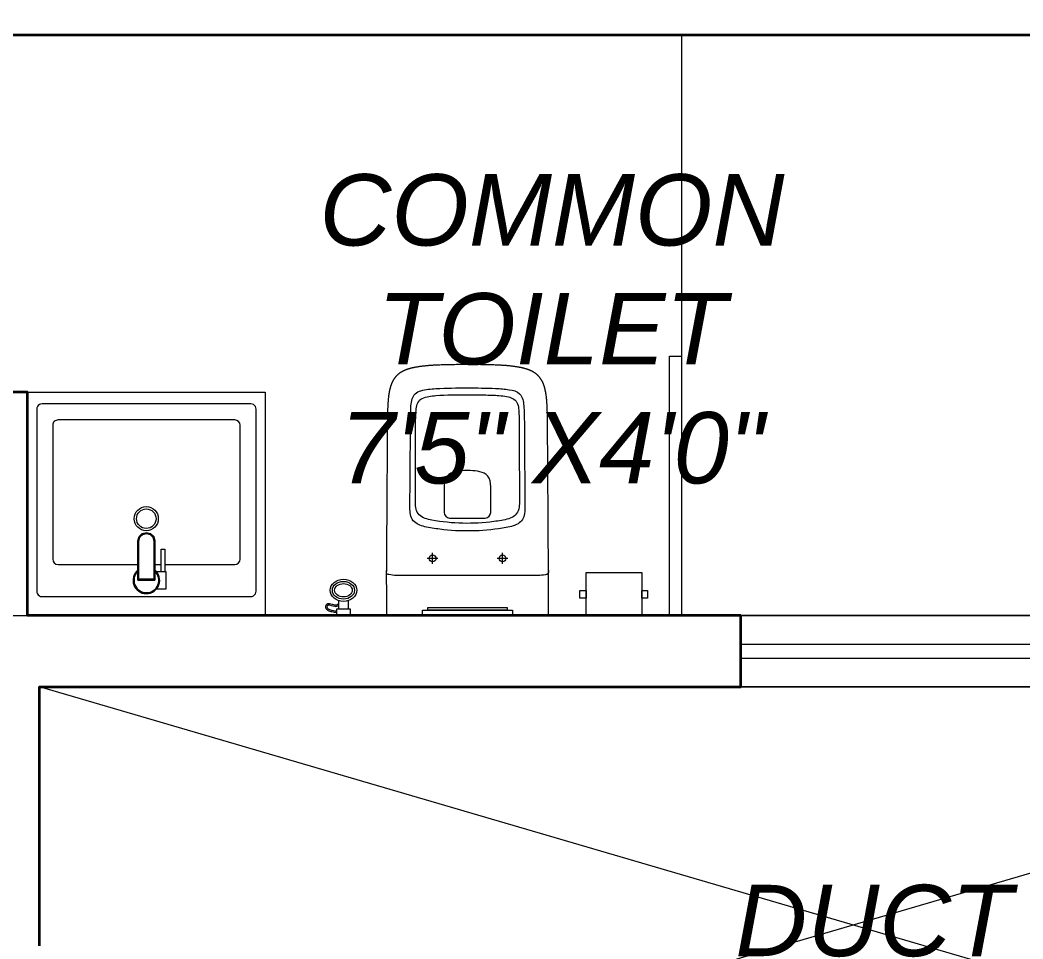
# Model space of a CAD drawing. Header units: millimetres. Extents: x 0 to 125073, y 0 to 71249.
# Drawn here: x 66339 to 68447, y 37194 to 39126 of the extents above; entities that cross this region are included whole.
import ezdxf
from ezdxf.lldxf.tags import DXFTag

# ---------------------------------------------------------------- set-up
doc = ezdxf.new("R2010")
doc.units = ezdxf.units.MM
doc.linetypes.add('DASH', pattern=[1, 0.5, -0.5])
doc.layers.add('DA_BUILDING LINE', color=7, linetype='Continuous', lineweight=9, true_color=0xdb0000)
doc.layers.add('DA_FURNITURE', color=7, linetype='Continuous', lineweight=5, true_color=0x666666)
for name, color, linetype, lineweight in [('DA_CARPET AREA RERA', 30, 'Continuous', 9), ('DA_DOTTED LINES', 8, 'DASH', 5), ('DA_TEXT IN SQ.FT', 193, 'Continuous', 9), ('DA_WALL', 7, 'Continuous', 35), ('DA_WINDOW', 4, 'Continuous', 9)]:
    doc.layers.add(name, color=color, linetype=linetype, lineweight=lineweight)
doc.styles.get("Standard").update_dxf_attribs({"font": 'arial.ttf'})
tags = doc.linetypes.add('( Hidden )', pattern=[0.375, 0.25, -0.125]).pattern_tags.tags
tags[6:7] = [DXFTag(74, 4), DXFTag(75, 0), DXFTag(340, '0'), DXFTag(46, 1.0), DXFTag(50, 0.0), DXFTag(44, 0.0), DXFTag(45, 0.0)]
tags[4:5] = [DXFTag(74, 4), DXFTag(75, 0), DXFTag(340, '0'), DXFTag(46, 1.0), DXFTag(50, 0.0), DXFTag(44, 0.0), DXFTag(45, 0.0)]

# ---------------------------------------------------------------- blocks, each defined once
blk = doc.blocks.new('GSHGJSDFGJ')
at = {"layer": 'DA_BUILDING LINE', "linetype": '( Hidden )', "ltscale": 500}
blk.add_lwpolyline([(-27933.6, 82306.5), (-29713.6, 82306.5), (-29713.6, 78051.5), (-31518.6, 78051.5), (-31518.6, 79396.5), (-32288.6, 79396.5), (-32288.6, 78051.5), (-34663.6, 78051.5), (-34663.6, 77051.5)], dxfattribs=at)
blk = doc.blocks.new('A$C7B5F7F67-flat-2-flat-1-flat-2')
at = {"layer": 'DA_FURNITURE', "ltscale": 8}
for p, q in [((0.36, -0.0338), (0.0788, -0.0338)), ((0.0675, -0.045), (0.0675, -0.2128)), ((0.3713, -0.4163), (0.3713, -0.045)), ((0.0675, -0.2484), (0.0675, -0.2614)), ((0.0675, -0.2696), (0.0675, -0.4163)), ((0.0788, -0.4275), (0.36, -0.4275))]:
    blk.add_line(p, q, dxfattribs=at)
at = {"layer": 'DA_FURNITURE'}
for points in [[(0.0113, -0.4613), (0.3938, -0.4613), (0.3967, -0.4609), (0.3994, -0.4597), (0.4017, -0.458), (0.4035, -0.4556), (0.4046, -0.4529), (0.405, -0.45), (0.405, -0.0113), (0.4046, -0.0083), (0.4035, -0.0056), (0.4017, -0.0033), (0.3994, -0.0015), (0.3967, -0.0004), (0.3938, 0), (0.0113, 0), (0.0083, -0.0004), (0.0056, -0.0015), (0.0033, -0.0033), (0.0015, -0.0056), (0.0004, -0.0083), (0, -0.0113), (0, -0.45), (0.0004, -0.4529), (0.0015, -0.4556), (0.0033, -0.458), (0.0056, -0.4597), (0.0083, -0.4609)], [(0.1171, -0.2484), (0.0342, -0.2484), (0.0342, -0.2128), (0.1171, -0.2128), (0.126, -0.2152), (0.1325, -0.2217), (0.1349, -0.2306), (0.1325, -0.2395), (0.126, -0.246)], [(0.1171, -0.2463), (0.0363, -0.2463), (0.0363, -0.215), (0.1171, -0.215), (0.1249, -0.2171), (0.1307, -0.2228), (0.1327, -0.2306), (0.1307, -0.2384), (0.1249, -0.2442)], [(0.052, -0.2696), (0.052, -0.2614), (0.0997, -0.2614), (0.0997, -0.2696)]]:
    blk.add_lwpolyline(points, close=True, dxfattribs=at)
for points in [[(0.1171, -0.2128), (0.0342, -0.2128), (0.0342, -0.2484), (0.1171, -0.2484)], [(0.0163, -0.2523), (0.0163, -0.2523), (0.0163, -0.2724), (0.052, -0.2724), (0.052, -0.2524)]]:
    blk.add_lwpolyline(points, dxfattribs=at)
at = {"layer": 'DA_FURNITURE', "ltscale": 8}
for radius in [0.0253, 0.0205]:
    blk.add_circle((0.1637, -0.2304), radius, dxfattribs=at)
for centre, radius, start, end in [((0.0788, -0.045), 0.0113, 90, 180), ((0.36, -0.045), 0.0113, 360, 90), ((0.0342, -0.2306), 0.0281, 39.2551, 320.7449), ((0.0342, -0.2306), 0.026, 43.2723, 316.7277), ((0.0788, -0.4163), 0.0113, 180, 270), ((0.36, -0.4163), 0.0113, 270, 360)]:
    blk.add_arc(centre, radius, start, end, dxfattribs=at)
blk = doc.blocks.new('wc2')
at = {"layer": 'DA_FURNITURE'}
for p, q in [((-0.5973, -0.2609), (-0.6148, -0.2609)), ((-0.5973, -0.2814), (-0.6148, -0.2814))]:
    blk.add_line(p, q, dxfattribs=at)
for points in [[(-0.5758, 0.3562), (-0.5758, 0.3678), (-0.5921, 0.3678), (-0.5921, 0.3562)], [(-0.5384, 0.2388), (-0.5384, 0.3562), (-0.6288, 0.3562), (-0.6288, 0.2388)], [(-0.5758, 0.2257), (-0.5758, 0.2388), (-0.5921, 0.2388), (-0.5921, 0.2257)], [(-0.6288, -0.1808), (-0.6288, 0.0535), (-0.6288, 0.1121), (-0.6288, 0.1414), (-0.6288, 0.1561), (-0.6288, 0.1597), (-0.6288, 0.16), (-0.6288, 0.16), (-0.6288, 0.1601), (-0.6288, 0.1601), (-0.6288, 0.1601), (-0.6288, 0.1601), (-0.6287, 0.1601), (-0.6287, 0.1601), (-0.6285, 0.1601), (-0.6281, 0.1601), (-0.6277, 0.1601), (-0.6273, 0.1601), (-0.6269, 0.1601), (-0.6265, 0.1601), (-0.6261, 0.1601), (-0.6257, 0.1601), (-0.6253, 0.1601), (-0.6248, 0.1601), (-0.6244, 0.1601), (-0.624, 0.1601), (-0.6236, 0.1601), (-0.6231, 0.1601), (-0.6227, 0.1601), (-0.6223, 0.1601), (-0.6218, 0.1601), (-0.6214, 0.16), (-0.6209, 0.16), (-0.6205, 0.16), (-0.62, 0.16), (-0.6196, 0.16), (-0.6191, 0.16), (-0.6186, 0.16), (-0.6182, 0.16), (-0.6177, 0.16), (-0.6172, 0.16), (-0.6168, 0.16), (-0.6163, 0.16), (-0.6158, 0.16), (-0.6148, 0.16), (-0.6138, 0.16), (-0.6128, 0.16), (-0.6118, 0.16), (-0.6108, 0.16), (-0.6098, 0.16), (-0.6088, 0.16), (-0.6077, 0.16), (-0.6067, 0.16), (-0.6056, 0.16), (-0.6046, 0.16), (-0.6035, 0.16), (-0.6024, 0.16), (-0.6013, 0.16), (-0.6003, 0.16), (-0.5992, 0.16), (-0.5981, 0.16), (-0.597, 0.16), (-0.5958, 0.16), (-0.5947, 0.16), (-0.5936, 0.16), (-0.5925, 0.16), (-0.5914, 0.16), (-0.5902, 0.16), (-0.588, 0.16), (-0.5857, 0.16), (-0.5811, 0.16), (-0.5788, 0.16), (-0.5766, 0.16), (-0.5743, 0.16), (-0.572, 0.16), (-0.5709, 0.16), (-0.5698, 0.16), (-0.5687, 0.16), (-0.5675, 0.16), (-0.5664, 0.16), (-0.5653, 0.16), (-0.5642, 0.16), (-0.5631, 0.16), (-0.562, 0.16), (-0.5609, 0.16), (-0.5599, 0.16), (-0.5588, 0.16), (-0.5577, 0.16), (-0.5567, 0.16), (-0.5556, 0.16), (-0.5546, 0.16), (-0.5535, 0.16), (-0.5525, 0.16), (-0.5515, 0.16), (-0.5505, 0.16), (-0.5495, 0.16), (-0.5485, 0.16), (-0.5475, 0.16), (-0.5471, 0.16), (-0.5466, 0.16), (-0.5461, 0.16), (-0.5456, 0.16), (-0.5452, 0.16), (-0.5447, 0.16), (-0.5442, 0.16), (-0.5438, 0.16), (-0.5433, 0.16), (-0.5428, 0.16), (-0.5424, 0.16), (-0.5419, 0.16), (-0.5415, 0.16), (-0.541, 0.16), (-0.5406, 0.16), (-0.5402, 0.16), (-0.5397, 0.1599), (-0.5393, 0.1599), (-0.5389, 0.1599), (-0.5385, 0.1599), (-0.538, 0.1599), (-0.5376, 0.1599), (-0.5372, 0.1599), (-0.5368, 0.1599), (-0.5364, 0.1599), (-0.536, 0.1599), (-0.5356, 0.1599), (-0.5352, 0.1599), (-0.5348, 0.1599), (-0.5344, 0.1599), (-0.5343, 0.1599), (-0.5343, 0.1599), (-0.5343, 0.1599), (-0.5343, 0.1599), (-0.5343, 0.1599), (-0.5343, 0.1599), (-0.5342, 0.1599), (-0.5342, 0.1599), (-0.534, 0.1599), (-0.5333, 0.1599), (-0.5304, 0.1599), (-0.5276, 0.1599), (-0.5219, 0.1598), (-0.519, 0.1598), (-0.5183, 0.1598), (-0.5179, 0.1598), (-0.5178, 0.1598), (-0.5177, 0.1598), (-0.5177, 0.1598), (-0.5177, 0.1598), (-0.5177, 0.1598), (-0.5176, 0.1598), (-0.5176, 0.1598), (-0.5174, 0.1598), (-0.5167, 0.1598), (-0.5052, 0.1597), (-0.4938, 0.1596), (-0.4824, 0.1595), (-0.4709, 0.1594), (-0.4595, 0.1594), (-0.4138, 0.1591), (-0.4023, 0.1591), (-0.3909, 0.159), (-0.3852, 0.1589), (-0.3794, 0.1589), (-0.368, 0.1588), (-0.3451, 0.1587), (-0.3222, 0.1585), (-0.2993, 0.1583), (-0.2878, 0.1583), (-0.2763, 0.1582), (-0.2649, 0.1581), (-0.2534, 0.1581), (-0.252, 0.1581), (-0.2516, 0.1581), (-0.2515, 0.1581), (-0.2514, 0.1581), (-0.2514, 0.1581), (-0.2513, 0.1581), (-0.2513, 0.1581), (-0.251, 0.158), (-0.2495, 0.158), (-0.2467, 0.158), (-0.241, 0.158), (-0.2353, 0.158), (-0.2296, 0.1579), (-0.2267, 0.1579), (-0.2239, 0.1579), (-0.221, 0.1579), (-0.2182, 0.1578), (-0.2153, 0.1578), (-0.2124, 0.1577), (-0.2096, 0.1577), (-0.2067, 0.1576), (-0.2039, 0.1576), (-0.201, 0.1575), (-0.1982, 0.1574), (-0.1968, 0.1573), (-0.1953, 0.1573), (-0.1939, 0.1572), (-0.1925, 0.1572), (-0.1911, 0.1571), (-0.1896, 0.157), (-0.1882, 0.157), (-0.1868, 0.1569), (-0.1854, 0.1568), (-0.185, 0.1568), (-0.185, 0.1568), (-0.185, 0.1568), (-0.185, 0.1568), (-0.1849, 0.1568), (-0.1849, 0.1568), (-0.1848, 0.1568), (-0.1845, 0.1568), (-0.1831, 0.1567), (-0.1817, 0.1566), (-0.1804, 0.1565), (-0.179, 0.1564), (-0.1777, 0.1563), (-0.1763, 0.1562), (-0.1749, 0.1561), (-0.1736, 0.156), (-0.1722, 0.1558), (-0.1708, 0.1557), (-0.1695, 0.1555), (-0.1681, 0.1554), (-0.1668, 0.1552), (-0.1661, 0.1551), (-0.1654, 0.155), (-0.1647, 0.1549), (-0.164, 0.1548), (-0.1634, 0.1547), (-0.1627, 0.1546), (-0.162, 0.1545), (-0.1613, 0.1544), (-0.1607, 0.1542), (-0.16, 0.1541), (-0.1593, 0.154), (-0.1586, 0.1539), (-0.158, 0.1538), (-0.1573, 0.1536), (-0.1566, 0.1535), (-0.156, 0.1533), (-0.1553, 0.1532), (-0.1546, 0.1531), (-0.154, 0.1529), (-0.1536, 0.1528), (-0.1535, 0.1528), (-0.1534, 0.1528), (-0.1534, 0.1528), (-0.1533, 0.1528), (-0.1527, 0.1526), (-0.1521, 0.1525), (-0.1515, 0.1523), (-0.1509, 0.1522), (-0.1503, 0.152), (-0.1497, 0.1519), (-0.1491, 0.1517), (-0.1486, 0.1515), (-0.148, 0.1513), (-0.1474, 0.1512), (-0.1468, 0.151), (-0.1462, 0.1508), (-0.1456, 0.1506), (-0.1451, 0.1504), (-0.1445, 0.1502), (-0.1439, 0.15), (-0.1433, 0.1498), (-0.1427, 0.1496), (-0.1422, 0.1494), (-0.1416, 0.1491), (-0.141, 0.1489), (-0.1405, 0.1487), (-0.1399, 0.1484), (-0.1393, 0.1482), (-0.1388, 0.1479), (-0.1382, 0.1477), (-0.1377, 0.1474), (-0.1371, 0.1471), (-0.1366, 0.1469), (-0.136, 0.1466), (-0.1355, 0.1463), (-0.135, 0.146), (-0.1344, 0.1457), (-0.1339, 0.1454), (-0.1334, 0.1451), (-0.1329, 0.1448), (-0.1323, 0.1444), (-0.1318, 0.1441), (-0.1313, 0.1438), (-0.1308, 0.1434), (-0.1303, 0.1431), (-0.1298, 0.1427), (-0.1293, 0.1424), (-0.1288, 0.142), (-0.1283, 0.1416), (-0.1279, 0.1412), (-0.1277, 0.1411), (-0.1277, 0.1411), (-0.1277, 0.1411), (-0.1277, 0.1411), (-0.1277, 0.1411), (-0.1277, 0.1411), (-0.1275, 0.141), (-0.127, 0.1406), (-0.1266, 0.1401), (-0.1261, 0.1397), (-0.1256, 0.1393), (-0.1252, 0.1388), (-0.1247, 0.1384), (-0.1242, 0.138), (-0.1238, 0.1375), (-0.1234, 0.137), (-0.1229, 0.1366), (-0.1225, 0.1361), (-0.1221, 0.1356), (-0.1217, 0.1352), (-0.1213, 0.1347), (-0.1209, 0.1342), (-0.1205, 0.1337), (-0.1201, 0.1332), (-0.1198, 0.1327), (-0.1194, 0.1322), (-0.1191, 0.1317), (-0.1187, 0.1312), (-0.1184, 0.1307), (-0.118, 0.1301), (-0.1177, 0.1296), (-0.1173, 0.1291), (-0.117, 0.1285), (-0.1167, 0.128), (-0.1164, 0.1275), (-0.1161, 0.1269), (-0.1158, 0.1264), (-0.1155, 0.1258), (-0.1152, 0.1253), (-0.1149, 0.1247), (-0.1146, 0.1241), (-0.1144, 0.1236), (-0.1141, 0.123), (-0.1138, 0.1224), (-0.1136, 0.1219), (-0.1133, 0.1213), (-0.1131, 0.1207), (-0.1128, 0.1201), (-0.1126, 0.1195), (-0.1124, 0.119), (-0.1121, 0.1184), (-0.1119, 0.1178), (-0.1117, 0.1172), (-0.1115, 0.1166), (-0.1113, 0.116), (-0.1111, 0.1154), (-0.1109, 0.1148), (-0.1107, 0.1142), (-0.1105, 0.1136), (-0.1103, 0.113), (-0.1101, 0.1124), (-0.1099, 0.1117), (-0.1098, 0.1111), (-0.1096, 0.1105), (-0.1094, 0.1099), (-0.1092, 0.1093), (-0.1091, 0.1087), (-0.1089, 0.1081), (-0.1088, 0.1074), (-0.1086, 0.1068), (-0.1085, 0.1062), (-0.1083, 0.1056), (-0.1082, 0.105), (-0.108, 0.1043), (-0.1079, 0.1037), (-0.1078, 0.1031), (-0.1076, 0.1025), (-0.1075, 0.1018), (-0.1073, 0.1006), (-0.107, 0.0993), (-0.1068, 0.0981), (-0.1066, 0.0968), (-0.1064, 0.0956), (-0.1062, 0.0944), (-0.106, 0.0931), (-0.1058, 0.0919), (-0.1056, 0.0907), (-0.1054, 0.0894), (-0.1053, 0.0888), (-0.1053, 0.0885), (-0.1053, 0.0884), (-0.1053, 0.0883), (-0.1053, 0.0883), (-0.1053, 0.0882), (-0.1051, 0.0868), (-0.1049, 0.0854), (-0.1047, 0.084), (-0.1045, 0.0827), (-0.1044, 0.0813), (-0.1042, 0.0799), (-0.1041, 0.0785), (-0.1039, 0.0771), (-0.1038, 0.0757), (-0.1037, 0.0743), (-0.1036, 0.0729), (-0.1034, 0.0715), (-0.1033, 0.0701), (-0.1032, 0.0687), (-0.1031, 0.0674), (-0.103, 0.066), (-0.1029, 0.0646), (-0.1028, 0.0632), (-0.1028, 0.0618), (-0.1027, 0.0604), (-0.1026, 0.059), (-0.1025, 0.0576), (-0.1025, 0.0562), (-0.1024, 0.0548), (-0.1023, 0.0534), (-0.1023, 0.052), (-0.1022, 0.0506), (-0.1021, 0.0478), (-0.102, 0.045), (-0.102, 0.0422), (-0.1019, 0.0394), (-0.1018, 0.0366), (-0.1017, 0.0338), (-0.1017, 0.031), (-0.1016, 0.0254), (-0.1015, 0.024), (-0.1015, 0.0234), (-0.1015, 0.0226), (-0.1014, 0.0198), (-0.1014, 0.0169), (-0.1013, 0.0141), (-0.1013, 0.0112), (-0.1012, 0.0084), (-0.1012, 0.0055), (-0.1012, 0.0026), (-0.1012, -0.0002), (-0.1011, -0.0031), (-0.1011, -0.0059), (-0.1011, -0.0088), (-0.1011, -0.0116), (-0.1011, -0.0145), (-0.1011, -0.0174), (-0.1012, -0.0202), (-0.1012, -0.0231), (-0.1012, -0.0259), (-0.1012, -0.0288), (-0.1013, -0.0317), (-0.1013, -0.0345), (-0.1014, -0.0374), (-0.1014, -0.0402), (-0.1015, -0.0431), (-0.1016, -0.0487), (-0.1017, -0.0543), (-0.1018, -0.057), (-0.1019, -0.0598), (-0.1019, -0.0626), (-0.102, -0.0654), (-0.1021, -0.0682), (-0.1022, -0.071), (-0.1023, -0.0724), (-0.1023, -0.0738), (-0.1024, -0.0752), (-0.1024, -0.0766), (-0.1025, -0.078), (-0.1026, -0.0794), (-0.1026, -0.0808), (-0.1027, -0.0822), (-0.1028, -0.0836), (-0.1029, -0.085), (-0.103, -0.0864), (-0.1031, -0.0878), (-0.1032, -0.0892), (-0.1033, -0.0906), (-0.1034, -0.092), (-0.1035, -0.0934), (-0.1036, -0.0948), (-0.1038, -0.0962), (-0.1039, -0.0976), (-0.104, -0.0989), (-0.1042, -0.1003), (-0.1043, -0.1017), (-0.1045, -0.1031), (-0.1046, -0.1045), (-0.1048, -0.1059), (-0.105, -0.1073), (-0.1051, -0.108), (-0.1051, -0.108), (-0.1051, -0.108), (-0.1051, -0.1081), (-0.1051, -0.1083), (-0.1052, -0.1086), (-0.1053, -0.1098), (-0.1055, -0.111), (-0.1057, -0.1123), (-0.1059, -0.1135), (-0.1061, -0.1148), (-0.1063, -0.116), (-0.1065, -0.1173), (-0.1067, -0.1185), (-0.1069, -0.1198), (-0.1071, -0.121), (-0.1074, -0.1223), (-0.1075, -0.1229), (-0.1076, -0.1235), (-0.1078, -0.1242), (-0.1079, -0.1248), (-0.108, -0.1254), (-0.1082, -0.126), (-0.1083, -0.1267), (-0.1085, -0.1273), (-0.1086, -0.1279), (-0.1088, -0.1285), (-0.1089, -0.1292), (-0.1091, -0.1298), (-0.1092, -0.1304), (-0.1094, -0.131), (-0.1096, -0.1316), (-0.1098, -0.1323), (-0.1099, -0.1329), (-0.1101, -0.1335), (-0.1103, -0.1341), (-0.1105, -0.1347), (-0.1107, -0.1353), (-0.1109, -0.1359), (-0.1111, -0.1365), (-0.1113, -0.1371), (-0.1115, -0.1377), (-0.1117, -0.1383), (-0.112, -0.1389), (-0.1122, -0.1395), (-0.1124, -0.1401), (-0.1126, -0.1407), (-0.1129, -0.1413), (-0.1131, -0.1419), (-0.1134, -0.1425), (-0.1136, -0.143), (-0.1139, -0.1436), (-0.1142, -0.1442), (-0.1144, -0.1448), (-0.1147, -0.1453), (-0.115, -0.1459), (-0.1153, -0.1464), (-0.1156, -0.147), (-0.1159, -0.1476), (-0.1162, -0.1481), (-0.1165, -0.1487), (-0.1168, -0.1492), (-0.1171, -0.1497), (-0.1174, -0.1503), (-0.1178, -0.1508), (-0.1181, -0.1513), (-0.1185, -0.1519), (-0.1188, -0.1524), (-0.1192, -0.1529), (-0.1195, -0.1534), (-0.1199, -0.1539), (-0.1203, -0.1544), (-0.1207, -0.1549), (-0.1211, -0.1554), (-0.1215, -0.1559), (-0.1219, -0.1564), (-0.1223, -0.1568), (-0.1227, -0.1573), (-0.1231, -0.1578), (-0.1235, -0.1582), (-0.124, -0.1587), (-0.1244, -0.1591), (-0.1249, -0.1596), (-0.1253, -0.16), (-0.1258, -0.1605), (-0.1263, -0.1609), (-0.1268, -0.1613), (-0.1268, -0.1614), (-0.1269, -0.1614), (-0.1269, -0.1614), (-0.1269, -0.1615), (-0.1271, -0.1616), (-0.1273, -0.1618), (-0.1278, -0.1622), (-0.1282, -0.1625), (-0.1287, -0.1629), (-0.1292, -0.1633), (-0.1297, -0.1636), (-0.1302, -0.164), (-0.1307, -0.1644), (-0.1312, -0.1647), (-0.1317, -0.165), (-0.1322, -0.1654), (-0.1327, -0.1657), (-0.1333, -0.166), (-0.1338, -0.1663), (-0.1343, -0.1666), (-0.1348, -0.1669), (-0.1354, -0.1672), (-0.1359, -0.1675), (-0.1364, -0.1678), (-0.137, -0.1681), (-0.1375, -0.1683), (-0.1381, -0.1686), (-0.1386, -0.1688), (-0.1392, -0.1691), (-0.1397, -0.1693), (-0.1403, -0.1696), (-0.1409, -0.1698), (-0.1414, -0.17), (-0.142, -0.1703), (-0.1425, -0.1705), (-0.1431, -0.1707), (-0.1437, -0.1709), (-0.1443, -0.1711), (-0.1448, -0.1713), (-0.1454, -0.1715), (-0.146, -0.1717), (-0.1466, -0.1719), (-0.1472, -0.1721), (-0.1477, -0.1723), (-0.1483, -0.1724), (-0.1489, -0.1726), (-0.1495, -0.1728), (-0.1501, -0.1729), (-0.1507, -0.1731), (-0.1513, -0.1732), (-0.1519, -0.1734), (-0.1521, -0.1735), (-0.1522, -0.1735), (-0.1523, -0.1735), (-0.1525, -0.1735), (-0.1531, -0.1737), (-0.1538, -0.1739), (-0.1545, -0.174), (-0.1551, -0.1742), (-0.1558, -0.1743), (-0.1565, -0.1744), (-0.1571, -0.1746), (-0.1578, -0.1747), (-0.1585, -0.1748), (-0.1591, -0.175), (-0.1598, -0.1751), (-0.1605, -0.1752), (-0.1612, -0.1753), (-0.1618, -0.1754), (-0.1625, -0.1756), (-0.1632, -0.1757), (-0.1638, -0.1758), (-0.1645, -0.1759), (-0.1652, -0.176), (-0.1659, -0.1761), (-0.1665, -0.1761), (-0.1672, -0.1762), (-0.1686, -0.1764), (-0.1699, -0.1766), (-0.1713, -0.1767), (-0.1727, -0.1769), (-0.174, -0.177), (-0.1754, -0.1771), (-0.1767, -0.1772), (-0.1781, -0.1773), (-0.1795, -0.1774), (-0.1808, -0.1775), (-0.1822, -0.1776), (-0.1835, -0.1777), (-0.1836, -0.1777), (-0.1836, -0.1777), (-0.1836, -0.1777), (-0.1836, -0.1777), (-0.1837, -0.1777), (-0.1837, -0.1777), (-0.1841, -0.1777), (-0.1848, -0.1778), (-0.1862, -0.1779), (-0.1877, -0.1779), (-0.1891, -0.178), (-0.1905, -0.1781), (-0.1919, -0.1781), (-0.1934, -0.1782), (-0.1948, -0.1783), (-0.1962, -0.1783), (-0.1976, -0.1784), (-0.1991, -0.1784), (-0.2005, -0.1785), (-0.2033, -0.1785), (-0.2062, -0.1786), (-0.209, -0.1787), (-0.2119, -0.1787), (-0.2148, -0.1788), (-0.2176, -0.1788), (-0.2205, -0.1789), (-0.2233, -0.1789), (-0.2262, -0.1789), (-0.229, -0.1789), (-0.2319, -0.179), (-0.2376, -0.179), (-0.2433, -0.179), (-0.249, -0.179), (-0.2504, -0.179), (-0.2518, -0.179), (-0.2547, -0.1791), (-0.2604, -0.1791), (-0.2719, -0.1792), (-0.2833, -0.1792), (-0.3062, -0.1794), (-0.312, -0.1795), (-0.3148, -0.1795), (-0.3163, -0.1795), (-0.3166, -0.1795), (-0.3166, -0.1795), (-0.3166, -0.1795), (-0.3167, -0.1795), (-0.3168, -0.1795), (-0.3169, -0.1795), (-0.3173, -0.1795), (-0.3187, -0.1795), (-0.3416, -0.1797), (-0.3875, -0.18), (-0.4104, -0.1801), (-0.4333, -0.1802), (-0.4448, -0.1803), (-0.4476, -0.1803), (-0.4491, -0.1803), (-0.4498, -0.1803), (-0.45, -0.1804), (-0.45, -0.1804), (-0.45, -0.1804), (-0.45, -0.1804), (-0.45, -0.1804), (-0.4501, -0.1804), (-0.4502, -0.1804), (-0.4531, -0.1804), (-0.4645, -0.1804), (-0.4873, -0.1806), (-0.4987, -0.1806), (-0.5044, -0.1807), (-0.5102, -0.1807), (-0.5159, -0.1807), (-0.5162, -0.1807), (-0.5163, -0.1807), (-0.5164, -0.1807), (-0.5164, -0.1807), (-0.5164, -0.1807), (-0.5164, -0.1807), (-0.5164, -0.1807), (-0.5164, -0.1807), (-0.5166, -0.1807), (-0.517, -0.1807), (-0.5177, -0.1807), (-0.5205, -0.1808), (-0.5262, -0.1808), (-0.5319, -0.1809), (-0.5326, -0.1809), (-0.5328, -0.1809), (-0.5329, -0.1809), (-0.533, -0.1809), (-0.533, -0.1809), (-0.533, -0.1809), (-0.533, -0.1809), (-0.533, -0.1809), (-0.5331, -0.1809), (-0.5333, -0.1809), (-0.5337, -0.1809), (-0.5341, -0.1809), (-0.5341, -0.1809), (-0.5342, -0.1809), (-0.5342, -0.1809), (-0.5342, -0.1809), (-0.5342, -0.1809), (-0.5342, -0.1809), (-0.5342, -0.1809), (-0.5342, -0.1809), (-0.5342, -0.1809), (-0.5346, -0.1809), (-0.535, -0.1809), (-0.5354, -0.1809), (-0.5358, -0.1809), (-0.5362, -0.181), (-0.5366, -0.181), (-0.537, -0.181), (-0.5374, -0.181), (-0.5378, -0.181), (-0.5382, -0.181), (-0.5387, -0.181), (-0.5391, -0.181), (-0.5395, -0.181), (-0.54, -0.181), (-0.5404, -0.181), (-0.5408, -0.181), (-0.5413, -0.181), (-0.5417, -0.181), (-0.5422, -0.181), (-0.5426, -0.181), (-0.5431, -0.181), (-0.5435, -0.181), (-0.544, -0.181), (-0.5445, -0.181), (-0.5449, -0.181), (-0.5454, -0.181), (-0.5459, -0.181), (-0.5464, -0.181), (-0.5468, -0.181), (-0.5473, -0.181), (-0.5483, -0.181), (-0.5493, -0.181), (-0.5503, -0.181), (-0.5513, -0.181), (-0.5523, -0.181), (-0.5533, -0.181), (-0.5544, -0.181), (-0.5554, -0.181), (-0.5565, -0.181), (-0.5575, -0.181), (-0.5586, -0.181), (-0.5597, -0.181), (-0.5607, -0.181), (-0.5618, -0.181), (-0.5629, -0.181), (-0.564, -0.1809), (-0.5651, -0.1809), (-0.5662, -0.1809), (-0.5673, -0.1809), (-0.5685, -0.1809), (-0.5696, -0.1809), (-0.5707, -0.1809), (-0.5718, -0.1809), (-0.573, -0.1809), (-0.5752, -0.1809), (-0.5775, -0.1809), (-0.5798, -0.1809), (-0.5844, -0.1809), (-0.5867, -0.1809), (-0.5889, -0.1809), (-0.5912, -0.1809), (-0.5923, -0.1809), (-0.5935, -0.1809), (-0.5946, -0.1809), (-0.5957, -0.1809), (-0.5968, -0.1809), (-0.5979, -0.1809), (-0.599, -0.1809), (-0.6001, -0.1808), (-0.6012, -0.1808), (-0.6023, -0.1808), (-0.6034, -0.1808), (-0.6045, -0.1808), (-0.6055, -0.1808), (-0.6066, -0.1808), (-0.6076, -0.1808), (-0.6087, -0.1808), (-0.6097, -0.1808), (-0.6107, -0.1808), (-0.6117, -0.1808), (-0.6127, -0.1808), (-0.6137, -0.1808), (-0.6147, -0.1808), (-0.6157, -0.1808), (-0.6162, -0.1808), (-0.6167, -0.1808), (-0.6171, -0.1808), (-0.6176, -0.1808), (-0.6181, -0.1808), (-0.6185, -0.1808), (-0.619, -0.1808), (-0.6195, -0.1808), (-0.6199, -0.1808), (-0.6204, -0.1808), (-0.6208, -0.1808), (-0.6213, -0.1808), (-0.6217, -0.1808), (-0.6222, -0.1808), (-0.6226, -0.1808), (-0.6231, -0.1808), (-0.6235, -0.1808), (-0.6239, -0.1808), (-0.6243, -0.1808), (-0.6248, -0.1808), (-0.6252, -0.1808), (-0.6256, -0.1808), (-0.626, -0.1808), (-0.6264, -0.1808), (-0.6268, -0.1808), (-0.6272, -0.1808), (-0.6276, -0.1808), (-0.628, -0.1808), (-0.6284, -0.1808), (-0.6288, -0.1808)], [(-0.6174, -0.1051), (-0.6174, 0.0844), (-0.6288, 0.0844), (-0.6288, -0.1051)], [(-0.6117, -0.0938), (-0.6117, 0.073), (-0.6174, 0.073), (-0.6174, -0.0938)], [(-0.6288, -0.2851), (-0.6148, -0.2851), (-0.6148, -0.2572), (-0.6288, -0.2572)]]:
    blk.add_lwpolyline(points, close=True, dxfattribs=at)
for points in [[(-0.5085, 0.0746), (-0.5085, 0.0519)], [(-0.5198, 0.0632), (-0.4971, 0.0632)], [(-0.5198, -0.0837), (-0.4971, -0.0837)], [(-0.5085, -0.0724), (-0.5085, -0.0951)]]:
    blk.add_lwpolyline(points, dxfattribs=at)
at = {"layer": 'DA_FURNITURE', "extrusion": (0, 0, -1)}
for major_axis, ratio in [((0, 0.028), 0.833333), ((0, 0.0233), 0.8), ((0, 0.0186), 0.75)]:
    blk.add_ellipse((-0.5756, -0.2711), major_axis=major_axis, ratio=ratio, start_param=3.141593, end_param=9.424778, dxfattribs=at)
at = {"layer": 'DA_FURNITURE'}
for points, knots in [([(-0.5343, 0.1599), (-0.5361, 0.1599), (-0.5383, 0.1602), (-0.54, 0.1593), (-0.5421, 0.1583), (-0.5425, 0.1555), (-0.5429, 0.1534), (-0.545, 0.143), (-0.5444, 0.1321), (-0.5445, 0.1215), (-0.5447, 0.0993), (-0.5446, 0.077), (-0.5447, 0.0547), (-0.5447, 0.033), (-0.5447, 0.0112), (-0.5448, -0.0105), (-0.5447, -0.0549), (-0.545, -0.0994), (-0.5445, -0.1439), (-0.5444, -0.1544), (-0.5449, -0.1652), (-0.5427, -0.1755), (-0.5422, -0.1775), (-0.5417, -0.1797), (-0.5396, -0.1805), (-0.538, -0.1811), (-0.536, -0.181), (-0.5342, -0.1809)], [0, 0, 0, 0, 1, 1, 1, 2, 2, 2, 3, 3, 3, 4, 4, 4, 5, 5, 5, 6, 6, 6, 7, 7, 7, 8, 8, 8, 9, 9, 9, 9]), ([(-0.1501, -0.0105), (-0.1502, -0.0326), (-0.1503, -0.0549), (-0.1517, -0.077), (-0.1523, -0.0873), (-0.153, -0.0982), (-0.156, -0.1082), (-0.1573, -0.1125), (-0.1593, -0.1171), (-0.1625, -0.1204), (-0.1653, -0.1234), (-0.1692, -0.1253), (-0.1731, -0.1265), (-0.1828, -0.1294), (-0.1933, -0.1295), (-0.2033, -0.1298), (-0.2143, -0.1301), (-0.2252, -0.1302), (-0.2362, -0.1302), (-0.2584, -0.1304), (-0.2806, -0.1305), (-0.3029, -0.1307), (-0.325, -0.1308), (-0.3472, -0.131), (-0.3693, -0.1312), (-0.3804, -0.1313), (-0.3914, -0.1315), (-0.4025, -0.1314), (-0.4119, -0.1314), (-0.4218, -0.1303), (-0.4294, -0.1243), (-0.4367, -0.1183), (-0.4399, -0.1092), (-0.442, -0.1003), (-0.4444, -0.0898), (-0.4459, -0.0792), (-0.4473, -0.0685), (-0.4502, -0.0467), (-0.4513, -0.0246), (-0.4509, -0.0025), (-0.4505, 0.0195), (-0.4485, 0.0414), (-0.445, 0.0632), (-0.4433, 0.0732), (-0.4419, 0.0839), (-0.4374, 0.093), (-0.4333, 0.1011), (-0.4264, 0.1067), (-0.4177, 0.1089), (-0.4128, 0.1102), (-0.4076, 0.1104), (-0.4026, 0.1104), (-0.3972, 0.1104), (-0.3918, 0.1104), (-0.3864, 0.1103), (-0.3753, 0.1102), (-0.3642, 0.1102), (-0.353, 0.1101), (-0.3309, 0.1099), (-0.3087, 0.1097), (-0.2866, 0.1096), (-0.2646, 0.1094), (-0.2426, 0.1094), (-0.2205, 0.1092), (-0.2096, 0.109), (-0.1987, 0.1089), (-0.1878, 0.1079), (-0.1789, 0.1071), (-0.1692, 0.106), (-0.1626, 0.0993), (-0.1568, 0.0936), (-0.1551, 0.0852), (-0.1539, 0.0775), (-0.1524, 0.068), (-0.1518, 0.0584), (-0.1513, 0.0488), (-0.1504, 0.029), (-0.1502, 0.0093), (-0.1501, -0.0105)], [0, 0, 0, 0, 1, 1, 1, 2, 2, 2, 3, 3, 3, 4, 4, 4, 5, 5, 5, 6, 6, 6, 7, 7, 7, 8, 8, 8, 9, 9, 9, 10, 10, 10, 11, 11, 11, 12, 12, 12, 13, 13, 13, 14, 14, 14, 15, 15, 15, 16, 16, 16, 17, 17, 17, 18, 18, 18, 19, 19, 19, 20, 20, 20, 21, 21, 21, 22, 22, 22, 23, 23, 23, 24, 24, 24, 25, 25, 25, 26, 26, 26, 26]), ([(-0.1645, -0.0105), (-0.1646, -0.0326), (-0.1646, -0.0548), (-0.1663, -0.0768), (-0.1671, -0.0864), (-0.1678, -0.0969), (-0.1723, -0.1056), (-0.1767, -0.114), (-0.1851, -0.117), (-0.1939, -0.118), (-0.2044, -0.1193), (-0.2151, -0.1193), (-0.2256, -0.1194), (-0.2366, -0.1195), (-0.2476, -0.1194), (-0.2586, -0.1195), (-0.2807, -0.1195), (-0.3028, -0.1196), (-0.3249, -0.1196), (-0.3359, -0.1196), (-0.347, -0.1197), (-0.358, -0.1197), (-0.369, -0.1197), (-0.3799, -0.1199), (-0.3909, -0.1197), (-0.4001, -0.1195), (-0.41, -0.1187), (-0.4169, -0.1119), (-0.424, -0.1049), (-0.4262, -0.0948), (-0.428, -0.0855), (-0.4361, -0.0428), (-0.437, 0.0019), (-0.4311, 0.045), (-0.4297, 0.0554), (-0.4284, 0.0663), (-0.4252, 0.0764), (-0.4224, 0.0852), (-0.4172, 0.0929), (-0.4083, 0.0962), (-0.399, 0.0997), (-0.3884, 0.0988), (-0.3787, 0.0987), (-0.3677, 0.0987), (-0.3566, 0.0987), (-0.3456, 0.0987), (-0.3235, 0.0986), (-0.3014, 0.0986), (-0.2793, 0.0985), (-0.2572, 0.0985), (-0.2352, 0.0988), (-0.2132, 0.0982), (-0.2079, 0.0981), (-0.2026, 0.0978), (-0.1973, 0.0974), (-0.1928, 0.097), (-0.1882, 0.0965), (-0.1839, 0.0948), (-0.1753, 0.0916), (-0.1711, 0.0841), (-0.1691, 0.0756), (-0.1666, 0.0654), (-0.1659, 0.0549), (-0.1655, 0.0444), (-0.1651, 0.0335), (-0.1649, 0.0225), (-0.1647, 0.0116), (-0.1646, 0.0042), (-0.1645, -0.0031), (-0.1645, -0.0105)], [0, 0, 0, 0, 1, 1, 1, 2, 2, 2, 3, 3, 3, 4, 4, 4, 5, 5, 5, 6, 6, 6, 7, 7, 7, 8, 8, 8, 9, 9, 9, 10, 10, 10, 11, 11, 11, 12, 12, 12, 13, 13, 13, 14, 14, 14, 15, 15, 15, 16, 16, 16, 17, 17, 17, 18, 18, 18, 19, 19, 19, 20, 20, 20, 21, 21, 21, 22, 22, 22, 23, 23, 23, 23]), ([(-0.5085, 0.0703), (-0.5045, 0.0703), (-0.5013, 0.0672), (-0.5013, 0.0632), (-0.5013, 0.0593), (-0.5045, 0.0561), (-0.5085, 0.0561), (-0.5124, 0.0561), (-0.5156, 0.0593), (-0.5156, 0.0632), (-0.5156, 0.0672), (-0.5124, 0.0703), (-0.5085, 0.0703)], [0, 0, 0, 0, 1, 1, 1, 2, 2, 2, 3, 3, 3, 4, 4, 4, 4]), ([(-0.4119, -0.0595), (-0.4, -0.0596), (-0.3763, -0.0596), (-0.3644, -0.0595), (-0.3562, -0.0595), (-0.3474, -0.0596), (-0.3399, -0.0559), (-0.3273, -0.0495), (-0.3251, -0.0343), (-0.3243, -0.0217), (-0.3238, -0.016), (-0.3238, -0.005), (-0.3243, 0.0007), (-0.3251, 0.0134), (-0.3273, 0.0285), (-0.3399, 0.0349), (-0.3474, 0.0386), (-0.3562, 0.0385), (-0.3644, 0.0385), (-0.3644, 0.0385), (-0.3644, 0.0385), (-0.3644, 0.0385), (-0.3763, 0.0386), (-0.4, 0.0386), (-0.4119, 0.0385), (-0.4182, 0.0385), (-0.4236, 0.0333), (-0.4238, 0.027), (-0.4238, 0.027), (-0.4238, 0.027), (-0.4238, 0.027), (-0.4239, 0.0176), (-0.4241, -0.0011), (-0.4241, -0.0105), (-0.4241, -0.0199), (-0.4239, -0.0386), (-0.4238, -0.048), (-0.4236, -0.0543), (-0.4182, -0.0595), (-0.4119, -0.0595)], [0, 0, 0, 0, 1, 1, 1, 2, 2, 2, 3, 3, 3, 4, 4, 4, 5, 5, 5, 6, 6, 6, 7, 7, 7, 8, 8, 8, 9, 9, 9, 10, 10, 10, 11, 11, 11, 12, 12, 12, 13, 13, 13, 13]), ([(-0.5086, -0.0766), (-0.5046, -0.0766), (-0.5014, -0.0798), (-0.5014, -0.0837), (-0.5014, -0.0876), (-0.5046, -0.0908), (-0.5086, -0.0908), (-0.5125, -0.0908), (-0.5157, -0.0876), (-0.5157, -0.0837), (-0.5157, -0.0798), (-0.5125, -0.0766), (-0.5086, -0.0766)], [0, 0, 0, 0, 1, 1, 1, 2, 2, 2, 3, 3, 3, 4, 4, 4, 4]), ([(-0.6229, -0.2851), (-0.6227, -0.2865), (-0.6225, -0.2879), (-0.6219, -0.2913), (-0.6216, -0.2932), (-0.6206, -0.2978), (-0.6199, -0.3005), (-0.6178, -0.3045), (-0.6164, -0.3062), (-0.6133, -0.3078), (-0.6119, -0.3081), (-0.6094, -0.3082), (-0.608, -0.3081), (-0.6058, -0.3071), (-0.6049, -0.3064), (-0.6038, -0.3047), (-0.6035, -0.3037), (-0.6033, -0.302), (-0.6034, -0.3012), (-0.6037, -0.2987), (-0.6042, -0.2969), (-0.6052, -0.2933), (-0.6058, -0.2915), (-0.6068, -0.2874), (-0.6065, -0.2862), (-0.6058, -0.2844), (-0.6055, -0.2837), (-0.6033, -0.2814)], [0, 0, 0, 0, 0.111111, 0.111111, 0.222223, 0.222223, 0.376143, 0.376143, 0.530063, 0.530063, 0.640731, 0.640731, 0.73292, 0.73292, 0.792217, 0.792217, 0.840307, 0.840307, 0.888397, 0.888397, 0.996309, 0.996309, 1.104221, 1.104221, 1.307624, 1.307624, 1.422628, 1.422628, 1.422628, 1.422628]), ([(-0.62, -0.2851), (-0.6194, -0.2878), (-0.6177, -0.3017), (-0.6123, -0.3058), (-0.6037, -0.3045), (-0.6113, -0.2879), (-0.6088, -0.2835), (-0.6075, -0.2814)], [0, 0, 0, 0, 0.330819, 0.619422, 0.81589, 1.132999, 1.422628, 1.422628, 1.422628, 1.422628])]:
    blk.add_open_spline(points, degree=3, knots=knots, dxfattribs=at)
blk = doc.blocks.new('SRAFGADFGDFG')
at = {"layer": 'DA_FURNITURE'}
for p, q in [((-33313.3, 78201.5), (-33313.3, 79421.5)), ((-33338.6, 78201.5, 0), (-33338.6, 78746.5, 0)), ((-33338.6, 78746.5, 0), (-33313.3, 78746.5, 0))]:
    blk.add_line(p, q, dxfattribs=at)
blk.add_lwpolyline([(-34188.6, 78671.5), (-34188.6, 78201.5), (-34188.6, 78201.5), (-34188.6, 78201.5), (-34688.6, 78201.5), (-34688.6, 78671.5)], close=True, dxfattribs=at)
for name, p, xscale, yscale, zscale, rotation in [('wc2', (-33753.2, 78830.3), -1000, 1000, 1000, 270), ('A$C7B5F7F67-flat-2-flat-1-flat-2', (-34669.2, 78241.5), 1000.000000000011, 1000.000000000011, 1000.000000000011, 90)]:
    blk.add_blockref(name, p, dxfattribs=dict(at, xscale=xscale, yscale=yscale, zscale=zscale, rotation=rotation))
blk = doc.blocks.new('14TH 2')
at = {"layer": 'DA_CARPET AREA RERA'}
blk.add_lwpolyline([(6319.6477, 1262.8521), (6319.6477, 1264.1521), (6322.0227, 1264.1521), (6322.0227, 1265.3721), (6322.0227, 1265.4971), (6323.0927, 1265.4971), (6323.0927, 1265.3471), (6324.5977, 1265.3471), (6324.5977, 1268.8471), (6322.0227, 1268.8471), (6322.0227, 1269.5521), (6322.1727, 1269.5521), (6322.1727, 1270.6121), (6316.0927, 1270.6121), (6316.0927, 1267.5621), (6316.2427, 1267.5621), (6316.2427, 1265.9471), (6316.0927, 1265.9471), (6316.0927, 1262.977)], dxfattribs=at)
at = {"layer": 'DA_DOTTED LINES', "linetype": '( Hidden )', "ltscale": 300}
for p, q in [((6319.7977, 1263.0021), (6323.2177, 1264.0021)), ((6323.2177, 1263.0021), (6319.7977, 1264.0021))]:
    blk.add_line(p, q, dxfattribs=at)
at = {"layer": 'DA_WALL'}
for points in [[(6322.9427, 1264.2321), (6322.9427, 1265.3471), (6322.1727, 1265.3471), (6322.1727, 1264.0021), (6322.0227, 1264.0021), (6322.0227, 1265.3721), (6319.6477, 1265.3721), (6319.6477, 1265.4971), (6322.0227, 1265.4971), (6322.0227, 1267.9471), (6322.1477, 1267.9471), (6322.1477, 1265.4971), (6323.0927, 1265.4971), (6323.1977, 1265.4971), (6323.1977, 1265.3471), (6323.0927, 1265.3471), (6323.0927, 1264.2321)], [(6321.2727, 1264.1521), (6319.7727, 1264.1521), (6319.7727, 1264.6221), (6319.6477, 1264.6221), (6319.6477, 1262.8521), (6320.6127, 1262.8521), (6320.6127, 1262.0721), (6320.7377, 1262.0721), (6320.7377, 1262.8521), (6321.4222, 1262.8521), (6321.4222, 1263.0021), (6319.7977, 1263.0021), (6319.7977, 1264.0021), (6321.2727, 1264.0021)]]:
    blk.add_lwpolyline(points, close=True, dxfattribs=at)
at = {"layer": 'DA_WINDOW'}
for points in [[(6322.0227, 1264.0021), (6322.0227, 1264.1521), (6321.2727, 1264.1521), (6321.2727, 1264.0021)], [(6322.0227, 1264.0621), (6321.2727, 1264.0621), (6321.2727, 1264.0921), (6322.0227, 1264.0921)]]:
    blk.add_lwpolyline(points, close=True, dxfattribs=at)
blk = doc.blocks.new('A$Cfed68cb1')
at = {"layer": 'DA_TEXT IN SQ.FT', "char_height": 0.15, "attachment_point": 7}
for s, width, insert in [('\\pxqc;{\\fArial|b0|i1|c0|p34;COMMON TOILET \\P7\'5" X4\'0"}', 1.269917, (-41.1024, -20.3643)), ('\\pxqc;{\\fArial|b0|i1|c0|p34;DUCT}', 2.300046, (-40.9412, -21.3581))]:
    blk.add_mtext_dynamic_manual_height_columns(s, width=width, gutter_width=12.5, heights=[0], dxfattribs=dict(at, insert=insert))

msp = doc.modelspace()

# ---------------------------------------------------------------- block references
at = {"color": 1, "xscale": 1000, "yscale": 1000, "zscale": 1000}
msp.add_blockref('A$Cfed68cb1', (107924.2, 58514), dxfattribs=at)
at = {"color": 1}
msp.add_blockref('SRAFGADFGDFG', (101042.8, -40327.5), dxfattribs=at)
at = {"layer": 'DA_BUILDING LINE'}
msp.add_blockref('GSHGJSDFGJ', (101042.8, -40327.5), dxfattribs=at)
at = {"layer": 'DA_WALL', "xscale": 1000, "yscale": 1000, "zscale": 1000}
msp.add_blockref('14TH 2', (-6253418.5, -1226278.1), dxfattribs=at)

doc.saveas('drawing.dxf')
